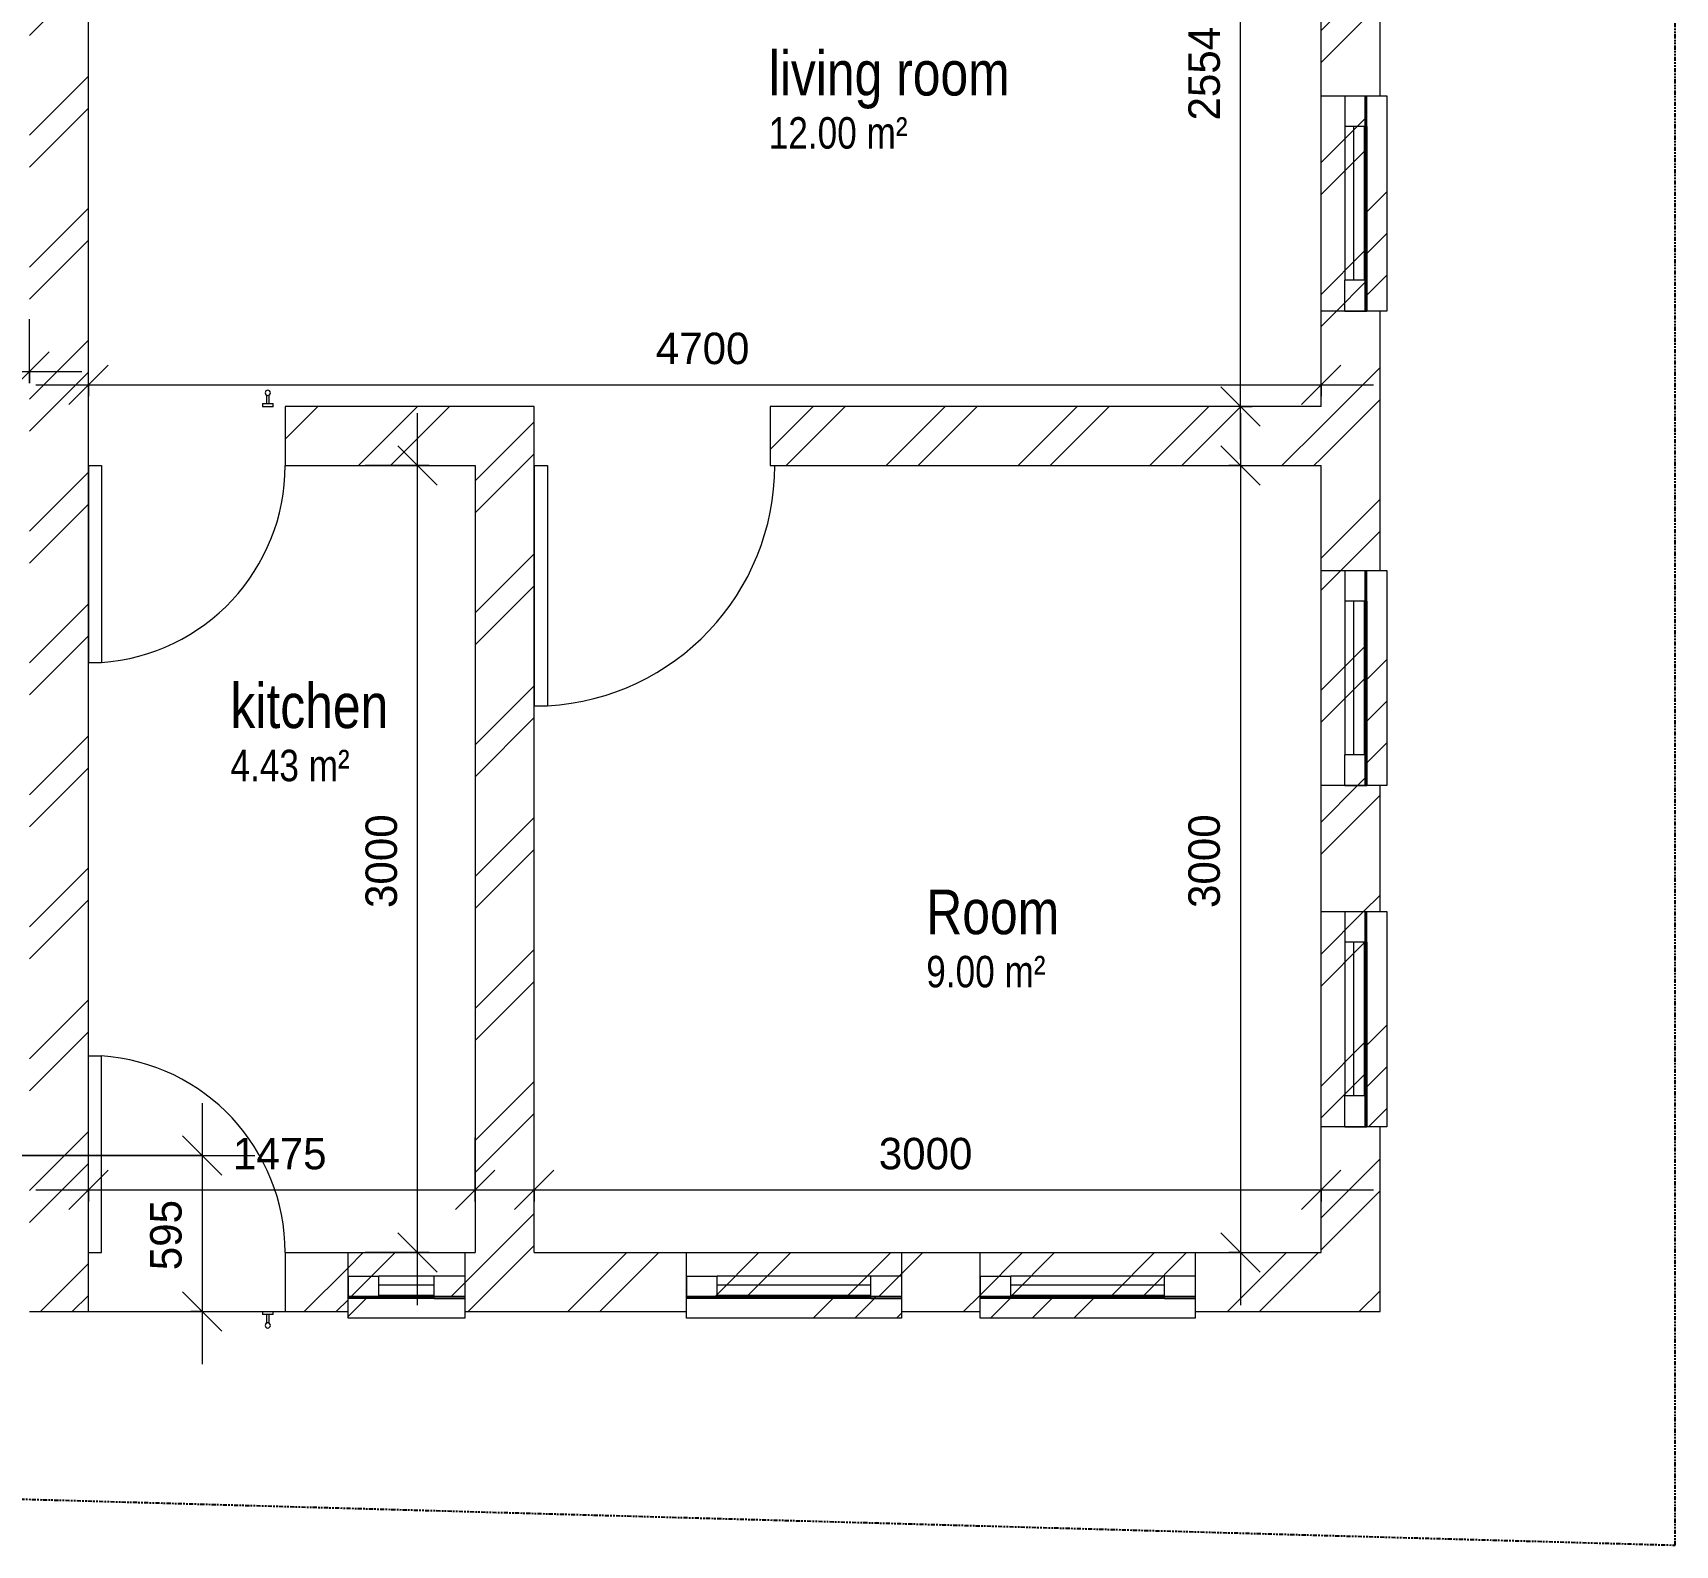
# Model space of a CAD drawing. Header units: millimetres. Extents: x -72672 to -42677, y -7093 to 15979.
# Drawn here: x -48939 to -42677, y -7093 to -1328 of the extents above; entities that cross this region are included whole.
import ezdxf

# ---------------------------------------------------------------- set-up
doc = ezdxf.new("R2010")
doc.units = ezdxf.units.MM
doc.linetypes.add('Double dash', pattern=[42.8625, 15.875, -4.7625, 6.35, -4.7625, 6.35, -4.7625])
for name, color, linetype, lineweight in [('A-ANNO-DIMS', 211, 'Continuous', 9), ('A-ANNO-DIMS-100', 211, 'Continuous', 9), ('A-AREA-IDEN', 2, 'Continuous', 9), ('A-DETL-GENF', 92, 'Continuous', 9), ('A-DOOR', 31, 'Continuous', 9), ('A-FLOR', 192, 'Continuous', 9), ('A-GLAZ', 151, 'Continuous', 9), ('A-WALL', 113, 'Continuous', 9), ('A-WALL-PATT', 111, 'Continuous', 9), ('C-PROP-LINE', 91, 'Double dash', 25)]:
    doc.layers.add(name, color=color, linetype=linetype, lineweight=lineweight)
doc.styles.add('Arial', font='arial.ttf', dxfattribs={"width": 0.8, "height": 120})
doc.styles.add('Arial_1', font='arial.ttf', dxfattribs={"width": 0.8, "height": 170})
doc.styles.add('Bell MT', font='BELL.TTF', dxfattribs={"height": 120})
doc.dimstyles.new('Diagonal_-_2_5mm_Arial', dxfattribs={"dimscale": 304.8, "dimtxt": 125.013856, "dimasz": 0.492126, "dimexe": 0.656168, "dimexo": 0.492126, "dimgap": 0.098425, "dimtad": 1, "dimdec": 0, "dimzin": 0, "dimdsep": 46, "dimtxsty": 'Bell MT', "dimblk1": 'OBLIQUE', "dimblk2": 'OBLIQUE', "dimsah": 1, "dimcen": 0.09, "dimdle": 0.656168, "dimazin": 0, "dimtfac": 1, "dimtdec": 4, "dimtix": 1, "dimtmove": 0, "dimatfit": 3, "dimfxl": 1, "dimtvp": 1, "dimtolj": 1, "dimtzin": 0, "dimarcsym": 2})
pattern_1 = [(45, (-58800, 0), (-251.447, 251.447), []), (45, (-58800, 381), (-251.447, 251.447), [])]

# ---------------------------------------------------------------- blocks, each defined once
blk = doc.blocks.new('Schueco AWS 75 SI_ type 1 triple glass 40mm - Schueco 900-V19-Level 1')
at = {"layer": 'A-GLAZ'}
h = blk.add_hatch(dxfattribs=at)
h.set_pattern_fill('FP_46', color=90, style=0, pattern_type=2)
h.set_pattern_definition([(224.93, (12888, -6004.05), (449.012, -447.92), []), (224.93, (12729.2, -6004.05), (-0.002, -895.838), []), (224.93, (13046.7, -6004.05), (-0.002, -895.838), [])])
h.paths.add_polyline_path([(-285, 137.8), (-285, 57.6), (535, 57.6), (535, 137.8), (-258.3, 137.8)])
h = blk.add_hatch(dxfattribs=at)
h.set_pattern_fill('FP_47', color=90, style=0, pattern_type=2)
h.set_pattern_definition([(225, (12888, -6090.25), (449.013, -449.013), []), (225, (12729.2, -6090.25), (6e-14, -898.026), []), (225, (13046.7, -6090.25), (6e-14, -898.026), [])])
h.paths.add_polyline_path([(-285, 57.6), (-285, 54.6), (535, 54.6), (535, 57.6), (-258.3, 57.6)])
at = {"layer": 'A-DETL-GENF'}
for p, q in [((-168, 62.5), (-285, 62.5)), ((-285, -22.5), (-285, 62.5)), ((-168, 62.5), (-168, -22.5)), ((418, 62.5), (535, 62.5)), ((418, 62.5), (418, -22.5)), ((535, -22.5), (535, 62.5)), ((-285, -22.5), (-168, -22.5)), ((535, -22.5), (418, -22.5))]:
    blk.add_line(p, q, dxfattribs=at)
at = {"layer": 'A-GLAZ', "color": 90}
for p, q in [((-285, 112.5), (-285, 137.8)), ((-285, 137.8), (535, 137.8)), ((535, 137.8), (535, 112.5)), ((-285, 57.6), (535, 57.6)), ((-285, 54.6), (535, 54.6))]:
    blk.add_line(p, q, dxfattribs=at)
at = {"layer": 'A-GLAZ'}
for p, q in [((-168, 62.5), (418, 62.5)), ((-168, -22.5), (418, -22.5))]:
    blk.add_line(p, q, dxfattribs=at)
at = {"layer": 'A-GLAZ', "lineweight": 18}
for p, q in [((-168, 51.4), (418.1, 51.4)), ((-168, 11.4), (418, 11.4))]:
    blk.add_line(p, q, dxfattribs=at)
blk = doc.blocks.new('Schueco AWS 75 SI_ type 1 triple glass 40mm - Schueco 900-V20-Level 1')
at = {"layer": 'A-GLAZ'}
h = blk.add_hatch(dxfattribs=at)
h.set_pattern_fill('FP_48', color=90, style=0, pattern_type=2)
h.set_pattern_definition([(224.93, (14008, -6004.05), (449.012, -447.92), []), (224.93, (13849.2, -6004.05), (-0.002, -895.838), []), (224.93, (14166.7, -6004.05), (-0.002, -895.838), [])])
h.paths.add_polyline_path([(-285, 137.8), (-285, 57.6), (535, 57.6), (535, 137.8)])
h = blk.add_hatch(dxfattribs=at)
h.set_pattern_fill('FP_49', color=90, style=0, pattern_type=2)
h.set_pattern_definition([(225, (14008, -6090.25), (449.013, -449.013), []), (225, (13849.2, -6090.25), (6e-14, -898.026), []), (225, (14166.7, -6090.25), (6e-14, -898.026), [])])
h.paths.add_polyline_path([(-285, 57.6), (-285, 54.6), (535, 54.6), (535, 57.6)])
at = {"layer": 'A-DETL-GENF'}
for p, q in [((-168, 62.5), (-285, 62.5)), ((-285, -22.5), (-285, 62.5)), ((-168, 62.5), (-168, -22.5)), ((418, 62.5), (535, 62.5)), ((418, 62.5), (418, -22.5)), ((535, -22.5), (535, 62.5)), ((-285, -22.5), (-168, -22.5)), ((535, -22.5), (418, -22.5))]:
    blk.add_line(p, q, dxfattribs=at)
at = {"layer": 'A-GLAZ', "color": 90}
for p, q in [((-285, 112.5), (-285, 137.8)), ((-285, 137.8), (535, 137.8)), ((535, 137.8), (535, 112.5)), ((-285, 57.6), (535, 57.6)), ((-285, 54.6), (535, 54.6))]:
    blk.add_line(p, q, dxfattribs=at)
at = {"layer": 'A-GLAZ'}
for p, q in [((-168, 62.5), (418, 62.5)), ((-168, -22.5), (418, -22.5))]:
    blk.add_line(p, q, dxfattribs=at)
at = {"layer": 'A-GLAZ', "lineweight": 18}
for p, q in [((-168, 51.4), (418.1, 51.4)), ((-168, 11.4), (418, 11.4))]:
    blk.add_line(p, q, dxfattribs=at)
blk = doc.blocks.new('Schueco AWS 75 SI_ type 1 triple glass 40mm - Schueco 900-V21-Level 1')
at = {"layer": 'A-GLAZ'}
h = blk.add_hatch(dxfattribs=at)
h.set_pattern_fill('FP_50', color=90, style=0, pattern_type=2)
h.set_pattern_definition([(135.07, (-3662.75, -14756.5), (-449.012, -447.92), []), (135.07, (-3662.75, -14598.1), (-898.026, -0.002), []), (135.07, (-3662.75, -14914.84), (-898.026, -0.002), [])])
h.paths.add_polyline_path([(535, 57.6), (535, 137.8), (-285, 137.8), (-285, 57.6)])
h = blk.add_hatch(dxfattribs=at)
h.set_pattern_fill('FP_51', color=90, style=0, pattern_type=2)
h.set_pattern_definition([(135, (-3662.75, -14885.5), (-449.013, -449.013), []), (135, (-3662.75, -14726.7), (-898.026, 6e-14), []), (135, (-3662.75, -15044.2), (-898.026, 6e-14), [])])
h.paths.add_polyline_path([(535, 57.6), (-285, 57.6), (-285, 54.6), (535, 54.6)])
at = {"layer": 'A-DETL-GENF'}
for p, q in [((-168, 62.5), (-285, 62.5)), ((-285, -22.5), (-285, 62.5)), ((-168, 62.5), (-168, -22.5)), ((418, 62.5), (535, 62.5)), ((418, 62.5), (418, -22.5)), ((535, -22.5), (535, 62.5)), ((-285, -22.5), (-168, -22.5)), ((535, -22.5), (418, -22.5))]:
    blk.add_line(p, q, dxfattribs=at)
at = {"layer": 'A-GLAZ', "color": 90}
for p, q in [((-285, 112.5), (-285, 137.8)), ((-285, 137.8), (535, 137.8)), ((535, 137.8), (535, 112.5)), ((-285, 57.6), (535, 57.6)), ((-285, 54.6), (535, 54.6))]:
    blk.add_line(p, q, dxfattribs=at)
at = {"layer": 'A-GLAZ'}
for p, q in [((-168, 62.5), (418, 62.5)), ((-168, -22.5), (418, -22.5))]:
    blk.add_line(p, q, dxfattribs=at)
at = {"layer": 'A-GLAZ', "lineweight": 18}
for p, q in [((-168, 51.4), (418.1, 51.4)), ((-168, 11.4), (418, 11.4))]:
    blk.add_line(p, q, dxfattribs=at)
blk = doc.blocks.new('Schueco AWS 75 SI_ type 1 triple glass 40mm - Schueco 900-V22-Level 1')
at = {"layer": 'A-GLAZ'}
h = blk.add_hatch(dxfattribs=at)
h.set_pattern_fill('FP_52', color=90, style=0, pattern_type=2)
h.set_pattern_definition([(135.07, (-4962.75, -14756.5), (-449.012, -447.92), []), (135.07, (-4962.75, -14598.1), (-898.026, -0.002), []), (135.07, (-4962.75, -14914.84), (-898.026, -0.002), [])])
h.paths.add_polyline_path([(535, 57.6), (535, 137.8), (-285, 137.8), (-285, 57.6)])
h = blk.add_hatch(dxfattribs=at)
h.set_pattern_fill('FP_53', color=90, style=0, pattern_type=2)
h.set_pattern_definition([(135, (-4962.75, -14885.5), (-449.013, -449.013), []), (135, (-4962.75, -14726.7), (-898.026, 6e-14), []), (135, (-4962.75, -15044.2), (-898.026, 6e-14), [])])
h.paths.add_polyline_path([(535, 57.6), (-285, 57.6), (-285, 54.6), (535, 54.6)])
at = {"layer": 'A-DETL-GENF'}
for p, q in [((-168, 62.5), (-285, 62.5)), ((-285, -22.5), (-285, 62.5)), ((-168, 62.5), (-168, -22.5)), ((418, 62.5), (535, 62.5)), ((418, 62.5), (418, -22.5)), ((535, -22.5), (535, 62.5)), ((-285, -22.5), (-168, -22.5)), ((535, -22.5), (418, -22.5))]:
    blk.add_line(p, q, dxfattribs=at)
at = {"layer": 'A-GLAZ', "color": 90}
for p, q in [((-285, 112.5), (-285, 137.8)), ((-285, 137.8), (535, 137.8)), ((535, 137.8), (535, 112.5)), ((-285, 57.6), (535, 57.6)), ((-285, 54.6), (535, 54.6))]:
    blk.add_line(p, q, dxfattribs=at)
at = {"layer": 'A-GLAZ'}
for p, q in [((-168, 62.5), (418, 62.5)), ((-168, -22.5), (418, -22.5))]:
    blk.add_line(p, q, dxfattribs=at)
at = {"layer": 'A-GLAZ', "lineweight": 18}
for p, q in [((-168, 51.4), (418.1, 51.4)), ((-168, 11.4), (418, 11.4))]:
    blk.add_line(p, q, dxfattribs=at)
blk = doc.blocks.new('Schueco AWS 75 SI_ type 1 triple glass 40mm - Schueco 900-V25-Level 1')
at = {"layer": 'A-GLAZ'}
h = blk.add_hatch(dxfattribs=at)
h.set_pattern_fill('FP_60', color=90, style=0, pattern_type=2)
h.set_pattern_definition([(135.07, (-1853.4, -14756.5), (-449.012, -447.92), []), (135.07, (-1853.4, -14598.1), (-898.026, -0.002), []), (135.07, (-1853.4, -14914.84), (-898.026, -0.002), [])])
h.paths.add_polyline_path([(535, 112.5), (535, 137.8), (-285, 137.8), (-285, 57.6), (535, 57.6)])
h = blk.add_hatch(dxfattribs=at)
h.set_pattern_fill('FP_61', color=90, style=0, pattern_type=2)
h.set_pattern_definition([(135, (-1853.4, -14885.5), (-449.013, -449.013), []), (135, (-1853.4, -14726.7), (-898.026, 6e-14), []), (135, (-1853.4, -15044.2), (-898.026, 6e-14), [])])
h.paths.add_polyline_path([(535, 57.6), (-285, 57.6), (-285, 54.6), (535, 54.6)])
at = {"layer": 'A-DETL-GENF'}
for p, q in [((-168, 62.5), (-285, 62.5)), ((-285, -22.5), (-285, 62.5)), ((-168, 62.5), (-168, -22.5)), ((418, 62.5), (535, 62.5)), ((418, 62.5), (418, -22.5)), ((535, -22.5), (535, 62.5)), ((-285, -22.5), (-168, -22.5)), ((535, -22.5), (418, -22.5))]:
    blk.add_line(p, q, dxfattribs=at)
at = {"layer": 'A-GLAZ', "color": 90}
for p, q in [((-285, 112.5), (-285, 137.8)), ((-285, 137.8), (535, 137.8)), ((535, 137.8), (535, 112.5)), ((-285, 57.6), (535, 57.6)), ((-285, 54.6), (535, 54.6))]:
    blk.add_line(p, q, dxfattribs=at)
at = {"layer": 'A-GLAZ'}
for p, q in [((-168, 62.5), (418, 62.5)), ((-168, -22.5), (418, -22.5))]:
    blk.add_line(p, q, dxfattribs=at)
at = {"layer": 'A-GLAZ', "lineweight": 18}
for p, q in [((-168, 51.4), (418.1, 51.4)), ((-168, 11.4), (418, 11.4))]:
    blk.add_line(p, q, dxfattribs=at)
blk = doc.blocks.new('d - 750-379112-Level 1')
at = {"layer": 'A-DOOR', "lineweight": 18}
for p, q in [((325.7, 112.5), (325.7, 862.5)), ((375, 862.5), (325.7, 862.5)), ((375, 112.5), (375, 862.5)), ((375, 112.5), (325.7, 112.5))]:
    blk.add_line(p, q, dxfattribs=at)
at = {"layer": 'A-DOOR'}
for p, q in [((-329, -112), (-329, -124.1)), ((-329, -112), (-289, -112)), ((-289, -124.1), (-329, -124.1)), ((-314, -124.1), (-314, -157.9)), ((-304, -157.9), (-304, -124.1)), ((-289, -124.1), (-289, -112))]:
    blk.add_line(p, q, dxfattribs=at)
for centre, radius, start, end in [((376.7, 112.5), 751.7, 93.89033, 180), ((-309, -165), 10, 90, 270), ((-309, -165), 10, 270, 90)]:
    blk.add_arc(centre, radius, start, end, dxfattribs=at)
blk = doc.blocks.new('d - 750-468200-Level 1')
at = {"layer": 'A-DOOR'}
for p, q in [((-314, 157.9), (-314, 124.1)), ((-304, 124.1), (-304, 157.9)), ((-329, 124.1), (-329, 112)), ((-329, 124.1), (-289, 124.1)), ((-289, 112), (-329, 112)), ((-289, 112), (-289, 124.1))]:
    blk.add_line(p, q, dxfattribs=at)
at = {"layer": 'A-DOOR', "lineweight": 18}
for p, q in [((325.7, -112.5), (325.7, -862.5)), ((375, -112.5), (325.7, -112.5)), ((375, -112.5), (375, -862.5)), ((375, -862.5), (325.7, -862.5))]:
    blk.add_line(p, q, dxfattribs=at)
at = {"layer": 'A-DOOR'}
for centre, radius, start, end in [((-309, 165), 10, 90, 270), ((-309, 165), 10, 270, 90), ((376.7, -112.5), 751.7, 180, 266.10967)]:
    blk.add_arc(centre, radius, start, end, dxfattribs=at)
blk = doc.blocks.new('Schueco AWS 75 SI_ type 1 triple glass 40mm - Schueco 400 1200-V27-Level 1')
at = {"layer": 'A-GLAZ'}
h = blk.add_hatch(dxfattribs=at)
h.set_pattern_fill('FP_64', color=90, style=0, pattern_type=2)
h.set_pattern_definition([(224.93, (11410.5, -5986.65), (449.012, -447.92), []), (224.93, (11251.7, -5986.65), (-0.002, -895.838), []), (224.93, (11569.2, -5986.65), (-0.002, -895.838), [])])
h.paths.add_polyline_path([(-93, 137.8), (-97.5, 137.8), (-97.5, 57.6), (347.5, 57.6), (347.5, 137.8), (215.9, 137.8)])
h = blk.add_hatch(dxfattribs=at)
h.set_pattern_fill('FP_65', color=90, style=0, pattern_type=2)
h.set_pattern_definition([(225, (11410.5, -6090.25), (449.013, -449.013), []), (225, (11251.7, -6090.25), (6e-14, -898.026), []), (225, (11569.2, -6090.25), (6e-14, -898.026), [])])
h.paths.add_polyline_path([(347.5, 57.6), (-97.5, 57.6), (-97.5, 54.6), (347.5, 54.6)])
at = {"layer": 'A-DETL-GENF'}
for p, q in [((19.5, 62.5), (-97.5, 62.5)), ((-97.5, -22.5), (-97.5, 62.5)), ((19.5, 62.5), (19.5, -22.5)), ((230.5, 62.5), (347.5, 62.5)), ((230.5, 62.5), (230.5, -22.5)), ((347.5, -22.5), (347.5, 62.5)), ((-97.5, -22.5), (19.5, -22.5)), ((347.5, -22.5), (230.5, -22.5))]:
    blk.add_line(p, q, dxfattribs=at)
at = {"layer": 'A-GLAZ', "color": 90}
for p, q in [((-97.5, 112.5), (-97.5, 137.8)), ((-97.5, 137.8), (347.5, 137.8)), ((347.5, 137.8), (347.5, 112.5)), ((-97.5, 57.6), (347.5, 57.6)), ((-97.5, 54.6), (347.5, 54.6))]:
    blk.add_line(p, q, dxfattribs=at)
at = {"layer": 'A-GLAZ'}
for p, q in [((19.5, 62.5), (230.5, 62.5)), ((19.5, -22.5), (230.5, -22.5))]:
    blk.add_line(p, q, dxfattribs=at)
at = {"layer": 'A-GLAZ', "lineweight": 18}
for p, q in [((19.5, 51.4), (230.6, 51.4)), ((19.5, 11.4), (230.5, 11.4))]:
    blk.add_line(p, q, dxfattribs=at)
blk = doc.blocks.new('M_Single-Flush - 900 X 21OO-375507-Level 1')
at = {"layer": 'A-DOOR', "lineweight": 18}
for p, q in [((399, 112.5), (399, 1027.8)), ((450, 1027.8), (399, 1027.8)), ((450, 112.5), (450, 1027.8)), ((450, 112.5), (399, 112.5))]:
    blk.add_line(p, q, dxfattribs=at)
at = {"layer": 'A-DOOR'}
blk.add_arc((450, 112.5), 916.7, 93.18929, 180, dxfattribs=at)
blk = doc.blocks.new('Family - ___-523977-Level 1')
at = {"layer": 'C-PROP-LINE'}
for p, q in [((-42677, -7093.1), (-42677, 14406.9)), ((-72465.5, -6263.7), (-42677, -7093.1))]:
    blk.add_line(p, q, dxfattribs=at)
blk = doc.blocks.new('DIMBLOCK1-Level 1')
at = {"layer": 'A-ANNO-DIMS-100'}
for p, q in [((-47471.8, -6177.8), (-47471.8, -2777.8)), ((-47471.8, -2977.8), (-47546.8, -2902.8)), ((-47427.9, -2977.8), (-47671.8, -2977.8)), ((-47471.8, -2977.8), (-47396.8, -3052.8)), ((-47471.8, -2977.8), (-47427.9, -2977.8)), ((-47471.8, -5977.8), (-47546.8, -5902.8)), ((-47427.9, -5977.8), (-47671.8, -5977.8)), ((-47471.8, -5977.8), (-47396.8, -6052.8)), ((-47471.8, -5977.8), (-47427.9, -5977.8))]:
    blk.add_line(p, q, dxfattribs=at)
at = {"layer": 'A-ANNO-DIMS-100', "color": 0, "insert": (-47670.5, -4664.2), "char_height": 120, "width": 447.507, "attachment_point": 1, "rotation": 90, "line_spacing_factor": 1.048845, "style": 'Bell MT'}
blk.add_mtext('3000', dxfattribs=at)
blk = doc.blocks.new('_Oblique')
at = {"color": 0, "linetype": 'ByBlock', "lineweight": -2}
blk.add_line((-0.5, -0.5), (0.5, 0.5), dxfattribs=at)
blk = doc.blocks.new('DIMBLOCK2-Level 1')
at = {"layer": 'A-ANNO-DIMS-100'}
for p, q in [((-48727, -5783), (-48727, -5539.1)), ((-47252, -5783), (-47252, -5539.1)), ((-48727, -5739.1), (-48652, -5664.1)), ((-47252, -5739.1), (-47177, -5664.1)), ((-48927, -5739.1), (-47052, -5739.1)), ((-48727, -5739.1), (-48802, -5814.1)), ((-48727, -5739.1), (-48727, -5783)), ((-47252, -5739.1), (-47327, -5814.1)), ((-47252, -5739.1), (-47252, -5783))]:
    blk.add_line(p, q, dxfattribs=at)
at = {"layer": 'A-ANNO-DIMS-100', "color": 0, "insert": (-48176, -5540.4), "char_height": 120, "width": 447.507, "attachment_point": 1, "line_spacing_factor": 1.048845, "style": 'Bell MT'}
blk.add_mtext('1475', dxfattribs=at)
blk = doc.blocks.new('DIMBLOCK3-Level 1')
at = {"layer": 'A-ANNO-DIMS-100'}
for p, q in [((-47027, -5783), (-47027, -5539.1)), ((-44027, -5783), (-44027, -5539.1)), ((-47027, -5739.1), (-46952, -5664.1)), ((-44027, -5739.1), (-43952, -5664.1)), ((-47227, -5739.1), (-43827, -5739.1)), ((-47027, -5739.1), (-47102, -5814.1)), ((-47027, -5739.1), (-47027, -5783)), ((-44027, -5739.1), (-44102, -5814.1)), ((-44027, -5739.1), (-44027, -5783))]:
    blk.add_line(p, q, dxfattribs=at)
at = {"layer": 'A-ANNO-DIMS-100', "color": 0, "insert": (-45713.5, -5540.4), "char_height": 120, "width": 447.507, "attachment_point": 1, "line_spacing_factor": 1.048845, "style": 'Bell MT'}
blk.add_mtext('3000', dxfattribs=at)
blk = doc.blocks.new('DIMBLOCK4-Level 1')
at = {"layer": 'A-ANNO-DIMS-100'}
for p, q in [((-44334.2, -2777.8), (-44334.2, -6177.8)), ((-44334.2, -2977.8), (-44409.2, -2902.8)), ((-44378.2, -2977.8), (-44134.2, -2977.8)), ((-44334.2, -2977.8), (-44378.2, -2977.8)), ((-44334.2, -2977.8), (-44259.2, -3052.8)), ((-44334.2, -5977.8), (-44409.2, -5902.8)), ((-44378.2, -5977.8), (-44134.2, -5977.8)), ((-44334.2, -5977.8), (-44378.2, -5977.8)), ((-44334.2, -5977.8), (-44259.2, -6052.8))]:
    blk.add_line(p, q, dxfattribs=at)
at = {"layer": 'A-ANNO-DIMS-100', "color": 0, "insert": (-44533, -4664.2), "char_height": 120, "width": 447.507, "attachment_point": 1, "rotation": 90, "line_spacing_factor": 1.048845, "style": 'Bell MT'}
blk.add_mtext('3000', dxfattribs=at)
blk = doc.blocks.new('DIMBLOCK5-Level 1')
at = {"layer": 'A-ANNO-DIMS-100'}
for p, q in [((-48727, -2713.6), (-48727, -2469.6)), ((-44027, -2713.6), (-44027, -2469.6)), ((-48727, -2669.6), (-48652, -2594.6)), ((-44027, -2669.6), (-43952, -2594.6)), ((-48927, -2669.6), (-43827, -2669.6)), ((-48727, -2669.6), (-48802, -2744.6)), ((-48727, -2669.6), (-48727, -2713.6)), ((-44027, -2669.6), (-44102, -2744.6)), ((-44027, -2669.6), (-44027, -2713.6))]:
    blk.add_line(p, q, dxfattribs=at)
at = {"layer": 'A-ANNO-DIMS-100', "color": 0, "insert": (-46563.5, -2470.9), "char_height": 120, "width": 447.507, "attachment_point": 1, "line_spacing_factor": 1.048845, "style": 'Bell MT'}
blk.add_mtext('4700', dxfattribs=at)
blk = doc.blocks.new('DIMBLOCK6-Level 1')
at = {"layer": 'A-ANNO-DIMS-100'}
for p, q in [((-44334.2, -2952.8), (-44334.2, 1.2)), ((-44334.2, -198.8), (-44409.2, -123.8)), ((-44290.3, -198.8), (-44534.2, -198.8)), ((-44334.2, -198.8), (-44259.2, -273.8)), ((-44334.2, -198.8), (-44290.3, -198.8)), ((-44334.2, -2752.8), (-44409.2, -2677.8)), ((-44290.3, -2752.8), (-44534.2, -2752.8)), ((-44334.2, -2752.8), (-44259.2, -2827.8)), ((-44334.2, -2752.8), (-44290.3, -2752.8))]:
    blk.add_line(p, q, dxfattribs=at)
at = {"layer": 'A-ANNO-DIMS-100', "color": 0, "insert": (-44533, -1662.2), "char_height": 120, "width": 447.507, "attachment_point": 1, "rotation": 90, "line_spacing_factor": 1.048845, "style": 'Bell MT'}
blk.add_mtext('2554', dxfattribs=at)
blk = doc.blocks.new('DIMBLOCK38-Level 1')
at = {"layer": 'A-ANNO-DIMS-100'}
for p, q in [((-48293, -5407.8), (-48293, -6402.8)), ((-48293, -5607.8), (-48368, -5532.8)), ((-50677, -5607.8), (-48093, -5607.8)), ((-48293, -5607.8), (-50677, -5607.8)), ((-48293, -5607.8), (-48218, -5682.8)), ((-48293, -6202.8), (-48368, -6127.8)), ((-48337, -6202.8), (-48093, -6202.8)), ((-48293, -6202.8), (-48337, -6202.8)), ((-48293, -6202.8), (-48218, -6277.8))]:
    blk.add_line(p, q, dxfattribs=at)
at = {"layer": 'A-ANNO-DIMS-100', "color": 0, "insert": (-48491.8, -6045.1), "char_height": 120, "width": 335.63, "attachment_point": 1, "rotation": 90, "line_spacing_factor": 1.048845, "style": 'Bell MT'}
blk.add_mtext('595', dxfattribs=at)
blk = doc.blocks.new('DIMBLOCK42-Level 1')
at = {"layer": 'A-ANNO-DIMS-100'}
for p, q in [((-50827, -2806.8), (-50827, -2419.6)), ((-48952, -2663.6), (-48952, -2419.6)), ((-50827, -2619.6), (-50752, -2544.6)), ((-48952, -2619.6), (-48877, -2544.6)), ((-51027, -2619.6), (-48752, -2619.6)), ((-50827, -2619.6), (-50902, -2694.6)), ((-50827, -2619.6), (-50827, -2806.8)), ((-48952, -2619.6), (-49027, -2694.6)), ((-48952, -2619.6), (-48952, -2663.6))]:
    blk.add_line(p, q, dxfattribs=at)
at = {"layer": 'A-ANNO-DIMS-100', "color": 0, "insert": (-50076, -2420.9), "char_height": 120, "width": 447.507, "attachment_point": 1, "line_spacing_factor": 1.048845, "style": 'Bell MT'}
blk.add_mtext('1875', dxfattribs=at)

msp = doc.modelspace()

# ---------------------------------------------------------------- hatches: boundary and pattern name
at = {"layer": 'A-WALL'}
h = msp.add_hatch(dxfattribs=at)
h.set_pattern_fill('FP_1', color=236, style=0, pattern_type=2)
h.set_pattern_definition(pattern_1)
h.paths.add_polyline_path([(-43859.9, -2388.4), (-43859.9, -1568.4), (-44027, -1568.4), (-44027, -2388.4)])
h = msp.add_hatch(dxfattribs=at)
h.set_pattern_fill('FP_1', color=236, style=0, pattern_type=2)
h.set_pattern_definition(pattern_1)
h.paths.add_polyline_path([(-43859.9, -2388.4), (-43859.9, -1568.4), (-44027, -1568.4), (-44027, -2388.4)])
h = msp.add_hatch(dxfattribs=at)
h.set_pattern_fill('FP_1', color=236, style=0, pattern_type=2)
h.set_pattern_definition(pattern_1)
h.paths.add_polyline_path([(-44027, -4197.8), (-43859.9, -4197.8), (-43859.9, -3377.8), (-44027, -3377.8)])
h = msp.add_hatch(dxfattribs=at)
h.set_pattern_fill('FP_1', color=236, style=0, pattern_type=2)
h.set_pattern_definition(pattern_1)
h.paths.add_polyline_path([(-44027, -4197.8), (-43859.9, -4197.8), (-43859.9, -3377.8), (-44027, -3377.8)])
h = msp.add_hatch(dxfattribs=at)
h.set_pattern_fill('FP_1', color=236, style=0, pattern_type=2)
h.set_pattern_definition(pattern_1)
h.paths.add_polyline_path([(-44027, -5497.8), (-43859.9, -5497.8), (-43859.9, -4677.8), (-44027, -4677.8)])
h = msp.add_hatch(dxfattribs=at)
h.set_pattern_fill('FP_1', color=236, style=0, pattern_type=2)
h.set_pattern_definition(pattern_1)
h.paths.add_polyline_path([(-44027, -5497.8), (-43859.9, -5497.8), (-43859.9, -4677.8), (-44027, -4677.8)])
h = msp.add_hatch(dxfattribs=at)
h.set_pattern_fill('FP_1', color=236, style=0, pattern_type=2)
h.set_pattern_definition(pattern_1)
h.paths.add_polyline_path([(-47737, -6144.9), (-47292, -6144.9), (-47292, -5977.8), (-47737, -5977.8), (-47737, -6081.9)])
h = msp.add_hatch(dxfattribs=at)
h.set_pattern_fill('FP_1', color=236, style=0, pattern_type=2)
h.set_pattern_definition(pattern_1)
h.paths.add_polyline_path([(-47737, -6144.9), (-47292, -6144.9), (-47292, -5977.8), (-47737, -5977.8), (-47737, -6081.9)])
h = msp.add_hatch(dxfattribs=at)
h.set_pattern_fill('FP_1', color=236, style=0, pattern_type=2)
h.set_pattern_definition(pattern_1)
h.paths.add_polyline_path([(-46447, -6144.9), (-45627, -6144.9), (-45627, -5977.8), (-46447, -5977.8)])
h = msp.add_hatch(dxfattribs=at)
h.set_pattern_fill('FP_1', color=236, style=0, pattern_type=2)
h.set_pattern_definition(pattern_1)
h.paths.add_polyline_path([(-46447, -6144.9), (-45627, -6144.9), (-45627, -5977.8), (-46447, -5977.8)])
h = msp.add_hatch(dxfattribs=at)
h.set_pattern_fill('FP_1', color=236, style=0, pattern_type=2)
h.set_pattern_definition(pattern_1)
h.paths.add_polyline_path([(-44507, -6144.9), (-44507, -5977.8), (-45327, -5977.8), (-45327, -6144.9)])
h = msp.add_hatch(dxfattribs=at)
h.set_pattern_fill('FP_1', color=236, style=0, pattern_type=2)
h.set_pattern_definition(pattern_1)
h.paths.add_polyline_path([(-44507, -6144.9), (-44507, -5977.8), (-45327, -5977.8), (-45327, -6144.9)])
at = {"layer": 'A-WALL-PATT'}
h = msp.add_hatch(dxfattribs=at)
h.set_pattern_fill('FP_1', color=236, style=0, pattern_type=2)
h.set_pattern_definition(pattern_1)
h.paths.add_polyline_path([(-48952, -6202.8), (-48727, -6202.8), (-48727, 1576.2), (-48952, 1576.2), (-48952, -6081.9)])
h = msp.add_hatch(dxfattribs=at)
h.set_pattern_fill('FP_1', color=234, style=0, pattern_type=2)
h.set_pattern_definition(pattern_1)
h.paths.add_polyline_path([(-48952, -6202.8), (-48727, -6202.8), (-48727, 1576.2), (-48952, 1576.2), (-48952, -6081.9)])
h = msp.add_hatch(dxfattribs=at)
h.set_pattern_fill('FP_1', color=236, style=0, pattern_type=2)
h.set_pattern_definition(pattern_1)
h.paths.add_polyline_path([(-43802, -5977.8), (-43802, -5497.8), (-44027, -5497.8), (-44027, -5977.8)])
h.paths.add_polyline_path([(-43802, -4677.8), (-43802, -4197.8), (-44027, -4197.8), (-44027, -4677.8)])
h.paths.add_polyline_path([(-43802, -3377.8), (-43802, -2388.4), (-44027, -2388.4), (-44027, -3377.8)])
h.paths.add_polyline_path([(-44027, -1568.4), (-43802, -1568.4), (-43802, -1268.4), (-44027, -1268.4)])
h.paths.add_polyline_path([(-44027, -448.4), (-43802, -448.4), (-43802, 1576.2), (-44027, 1576.2), (-44027, -198.8)])
h = msp.add_hatch(dxfattribs=at)
h.set_pattern_fill('FP_1', color=234, style=0, pattern_type=2)
h.set_pattern_definition(pattern_1)
h.paths.add_polyline_path([(-43802, -5977.8), (-43802, -5497.8), (-44027, -5497.8), (-44027, -5977.8)])
h.paths.add_polyline_path([(-43802, -4677.8), (-43802, -4197.8), (-44027, -4197.8), (-44027, -4677.8)])
h.paths.add_polyline_path([(-43802, -3377.8), (-43802, -2388.4), (-44027, -2388.4), (-44027, -3377.8)])
h.paths.add_polyline_path([(-44027, -1568.4), (-43802, -1568.4), (-43802, -1268.4), (-44027, -1268.4)])
h.paths.add_polyline_path([(-44027, -448.4), (-43802, -448.4), (-43802, 1576.2), (-44027, 1576.2), (-44027, -198.8)])
h = msp.add_hatch(dxfattribs=at)
h.set_pattern_fill('FP_1', color=236, style=0, pattern_type=2)
h.set_pattern_definition(pattern_1)
h.paths.add_polyline_path([(-47849.3, -2977.8), (-47252, -2977.8), (-47252, -2752.8), (-47977, -2752.8), (-47977, -2977.8)])
h = msp.add_hatch(dxfattribs=at)
h.set_pattern_fill('FP_1', color=234, style=0, pattern_type=2)
h.set_pattern_definition(pattern_1)
h.paths.add_polyline_path([(-47849.3, -2977.8), (-47252, -2977.8), (-47252, -2752.8), (-47977, -2752.8), (-47977, -2977.8)])
h = msp.add_hatch(dxfattribs=at)
h.set_pattern_fill('FP_1', color=236, style=0, pattern_type=2)
h.set_pattern_definition(pattern_1)
h.paths.add_polyline_path([(-47252, -5977.8), (-47027, -5977.8), (-47027, -2752.8), (-47252, -2752.8), (-47252, -4599.8)])
h = msp.add_hatch(dxfattribs=at)
h.set_pattern_fill('FP_1', color=234, style=0, pattern_type=2)
h.set_pattern_definition(pattern_1)
h.paths.add_polyline_path([(-47252, -5977.8), (-47027, -5977.8), (-47027, -2752.8), (-47252, -2752.8), (-47252, -4599.8)])
h = msp.add_hatch(dxfattribs=at)
h.set_pattern_fill('FP_1', color=236, style=0, pattern_type=2)
h.set_pattern_definition(pattern_1)
h.paths.add_polyline_path([(-44027, -2977.8), (-44027, -2752.8), (-46127, -2752.8), (-46127, -2977.8), (-45653.7, -2977.8)])
h = msp.add_hatch(dxfattribs=at)
h.set_pattern_fill('FP_1', color=234, style=0, pattern_type=2)
h.set_pattern_definition(pattern_1)
h.paths.add_polyline_path([(-44027, -2977.8), (-44027, -2752.8), (-46127, -2752.8), (-46127, -2977.8), (-45653.7, -2977.8)])
h = msp.add_hatch(dxfattribs=at)
h.set_pattern_fill('FP_1', color=236, style=0, pattern_type=2)
h.set_pattern_definition(pattern_1)
h.paths.add_polyline_path([(-43802, -6202.8), (-43802, -5977.8), (-44507, -5977.8), (-44507, -6202.8)])
h.paths.add_polyline_path([(-45327, -6202.8), (-45327, -5977.8), (-45627, -5977.8), (-45627, -6202.8)])
h.paths.add_polyline_path([(-46447, -6202.8), (-46447, -5977.8), (-47292, -5977.8), (-47292, -6202.8)])
h.paths.add_polyline_path([(-47849.3, -6202.8), (-47737, -6202.8), (-47737, -5977.8), (-47977, -5977.8), (-47977, -6202.8), (-47971.3, -6202.8)])
h = msp.add_hatch(dxfattribs=at)
h.set_pattern_fill('FP_1', color=234, style=0, pattern_type=2)
h.set_pattern_definition(pattern_1)
h.paths.add_polyline_path([(-43802, -6202.8), (-43802, -5977.8), (-44507, -5977.8), (-44507, -6202.8)])
h.paths.add_polyline_path([(-45327, -6202.8), (-45327, -5977.8), (-45627, -5977.8), (-45627, -6202.8)])
h.paths.add_polyline_path([(-46447, -6202.8), (-46447, -5977.8), (-47292, -5977.8), (-47292, -6202.8)])
h.paths.add_polyline_path([(-47849.3, -6202.8), (-47737, -6202.8), (-47737, -5977.8), (-47977, -5977.8), (-47977, -6202.8), (-47971.3, -6202.8)])

# ---------------------------------------------------------------- linework, layer by layer
at = {"layer": 'A-FLOR'}
for p, q in [((-48727, -6202.8), (-48063, -6202.8)), ((-48023, -6202.8), (-47977, -6202.8))]:
    msp.add_line(p, q, dxfattribs=at)
at = {"layer": 'A-WALL', "color": 226, "lineweight": 18}
for p, q in [((-48727, -6202.8), (-48727, 1351.2)), ((-44027, -2752.8), (-44027, -198.8)), ((-43802, -1568.4), (-43802, -1268.4)), ((-44027, -1568.4), (-43802, -1568.4)), ((-43802, -2388.4), (-44027, -2388.4)), ((-43802, -3377.8), (-43802, -2388.4)), ((-47027, -2752.8), (-47977, -2752.8)), ((-47977, -2752.8), (-47977, -2977.8)), ((-47027, -5977.8), (-47027, -2752.8)), ((-44027, -2752.8), (-46127, -2752.8)), ((-46127, -2752.8), (-46127, -2977.8)), ((-47977, -2977.8), (-47252, -2977.8)), ((-47252, -2977.8), (-47252, -5977.8)), ((-46127, -2977.8), (-44027, -2977.8)), ((-44027, -5977.8), (-44027, -2977.8)), ((-44027, -3377.8), (-43802, -3377.8)), ((-43802, -4197.8), (-44027, -4197.8)), ((-43802, -4677.8), (-43802, -4197.8)), ((-44027, -4677.8), (-43802, -4677.8)), ((-43802, -5497.8), (-44027, -5497.8)), ((-43802, -6202.8), (-43802, -5497.8)), ((-47977, -5977.8), (-47977, -6202.8)), ((-47977, -5977.8), (-47252, -5977.8)), ((-47737, -6202.8), (-47737, -5977.8)), ((-47292, -5977.8), (-47292, -6202.8)), ((-47027, -5977.8), (-44027, -5977.8)), ((-46447, -6202.8), (-46447, -5977.8)), ((-45627, -5977.8), (-45627, -6202.8)), ((-45327, -6202.8), (-45327, -5977.8)), ((-44507, -5977.8), (-44507, -6202.8)), ((-48952, -6202.8), (-48727, -6202.8)), ((-47977, -6202.8), (-47737, -6202.8)), ((-47292, -6202.8), (-46447, -6202.8)), ((-45627, -6202.8), (-45327, -6202.8)), ((-44507, -6202.8), (-43802, -6202.8))]:
    msp.add_line(p, q, dxfattribs=at)

# ---------------------------------------------------------------- block references
at = {"layer": 'A-DOOR', "color": 7, "rotation": 180}
for name, p in [('d - 750-379112-Level 1', (-48352, -2865.3)), ('M_Single-Flush - 900 X 21OO-375507-Level 1', (-46577, -2865.3)), ('d - 750-468200-Level 1', (-48352, -6090.3))]:
    msp.add_blockref(name, p, dxfattribs=at)
at = {"layer": 'A-GLAZ', "color": 90}
for name, p, rotation in [('Schueco AWS 75 SI_ type 1 triple glass 40mm - Schueco 900-V25-Level 1', (-43914.5, -1853.4), 270), ('Schueco AWS 75 SI_ type 1 triple glass 40mm - Schueco 900-V21-Level 1', (-43914.5, -3662.8), 270), ('Schueco AWS 75 SI_ type 1 triple glass 40mm - Schueco 900-V22-Level 1', (-43914.5, -4962.8), 270), ('Schueco AWS 75 SI_ type 1 triple glass 40mm - Schueco 400 1200-V27-Level 1', (-47389.5, -6090.3), 180), ('Schueco AWS 75 SI_ type 1 triple glass 40mm - Schueco 900-V19-Level 1', (-45912, -6090.3), 180), ('Schueco AWS 75 SI_ type 1 triple glass 40mm - Schueco 900-V20-Level 1', (-44792, -6090.3), 180)]:
    msp.add_blockref(name, p, dxfattribs=dict(at, rotation=rotation))
at = {"layer": 'C-PROP-LINE'}
msp.add_blockref('Family - ___-523977-Level 1', (0, 0), dxfattribs=at)

# ---------------------------------------------------------------- texts
at = {"layer": 'A-AREA-IDEN', "attachment_point": 1}
for s, insert, char_height, width, style in [('living room', (-46132.9, -1396.8), 170, 1122.362, 'Arial_1'), ('12.00 m²', (-46132.9, -1649.4), 120, 686.244, 'Arial'), ('kitchen', (-48185.4, -3808.4), 170, 750.379, 'Arial_1'), ('4.43 m²', (-48185.4, -4061), 120, 590.042, 'Arial'), ('Room', (-45532.3, -4594), 170, 641.35, 'Arial_1'), ('9.00 m²', (-45532.3, -4846.6), 120, 590.042, 'Arial')]:
    msp.add_mtext(s, dxfattribs=dict(at, insert=insert, char_height=char_height, width=width, style=style))

# ---------------------------------------------------------------- dimensions: what is measured, and where the dimension line sits
at = {"layer": 'A-ANNO-DIMS'}
for base, p1, p2, override, picture, middle in [((-44334.2, -198.8), (-44440.3, -2752.8), (-44440.3, -198.8), {"dimpost": '<>', "dimfxl": 2554}, 'DIMBLOCK6-Level 1', (-44425.1, -1475.8)), ((-47471.8, -2977.8), (-47577.9, -5977.8), (-47577.9, -2977.8), {"dimpost": '<>', "dimfxl": 3000}, 'DIMBLOCK1-Level 1', (-47562.7, -4477.8)), ((-44334.2, -5977.8), (-44228.2, -2977.8), (-44228.2, -5977.8), {"dimpost": '<>', "dimfxl": 3000}, 'DIMBLOCK4-Level 1', (-44425.1, -4477.8)), ((-48293, -6202.8), (-50827, -5607.8), (-48187, -6202.8), {"dimpost": '<>', "dimfxl": 2706.259108}, 'DIMBLOCK38-Level 1', (-48385.2, -5905.3))]:
    dim = msp.add_linear_dim(base=base, p1=p1, p2=p2, angle=90, dimstyle='Diagonal_-_2_5mm_Arial', override=override, dxfattribs=at)
    dim.commit()
    dim.dimension.update_dxf_attribs({"geometry": picture, "text_midpoint": middle})
for base, p1, p2, override, picture, middle in [((-48952, -2619.6), (-50827, -2956.8), (-48952, -2513.6), {"dimpost": '<>', "dimfxl": 1926.665426}, 'DIMBLOCK42-Level 1', (-49889.5, -2527.4)), ((-44027, -2669.6), (-48727, -2563.6), (-44027, -2563.6), {"dimpost": '<>', "dimfxl": 4700}, 'DIMBLOCK5-Level 1', (-46377, -2577.4)), ((-47252, -5739.1), (-48727, -5633), (-47252, -5633), {"dimpost": '<>', "dimfxl": 1475}, 'DIMBLOCK2-Level 1', (-47989.5, -5646.9)), ((-44027, -5739.1), (-47027, -5633), (-44027, -5633), {"dimpost": '<>', "dimfxl": 3000}, 'DIMBLOCK3-Level 1', (-45527, -5648.2))]:
    dim = msp.add_linear_dim(base=base, p1=p1, p2=p2, dimstyle='Diagonal_-_2_5mm_Arial', override=override, dxfattribs=at)
    dim.commit()
    dim.dimension.update_dxf_attribs({"geometry": picture, "text_midpoint": middle})

doc.saveas('drawing.dxf')
